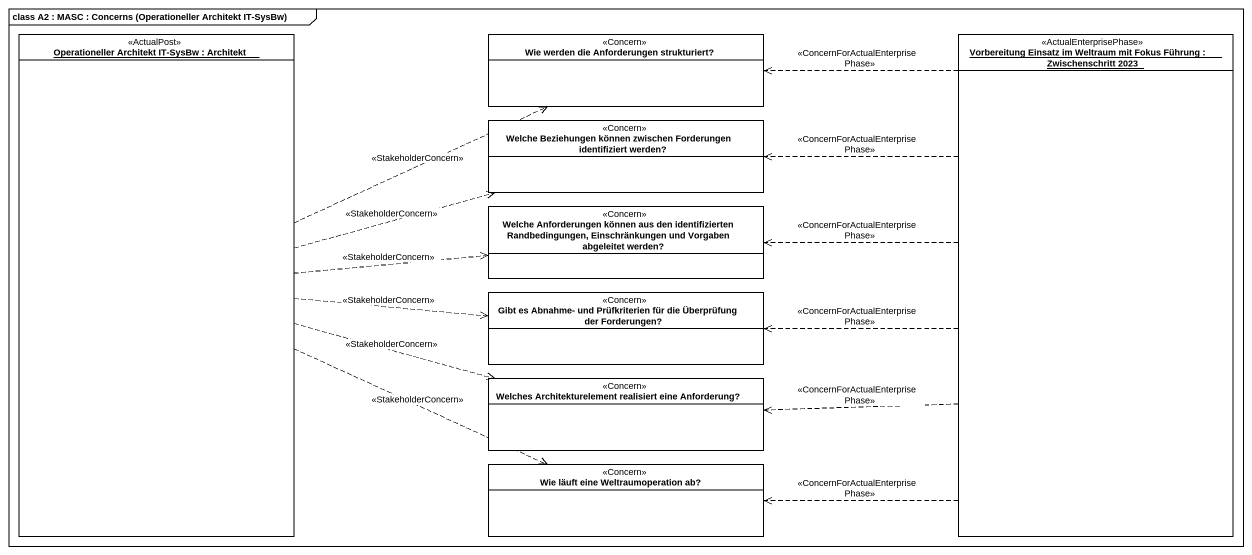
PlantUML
@startuml
mainframe class A2 : MASC : Concerns (Operationeller Architekt IT-SysBw)
hide circle
hide empty members
object "Operationeller Architekt IT-SysBw : Architekt" as Operationeller_Architekt_IT <<ActualPost>>
class "Wie werden die Anforderungen strukturiert?" as Wie_werden_die <<Concern>>
object "Vorbereitung Einsatz im Weltraum mit Fokus Führung : Zwischenschritt 2023" as Vorbereitung_Einsatz_im <<ActualEnterprisePhase>>
class "Welche Beziehungen können zwischen Forderungen identifiziert werden?" as Welche_Beziehungen_können <<Concern>>
class "Welche Anforderungen können aus den identifizierten Randbedingungen, Einschränkungen und Vorgaben abgeleitet werden?" as Welche_Anforderungen_können <<Concern>>
class "Gibt es Abnahme- und Prüfkriterien für die Überprüfung der Forderungen?" as Gibt_es_Abnahme_und <<Concern>>
class "Welches Architekturelement realisiert eine Anforderung?" as Welches_Architekturelement <<Concern>>
class "Wie läuft eine Weltraumoperation ab?" as Wie_läuft_eine <<Concern>>
Operationeller_Architekt_IT .right.> Wie_werden_die : <<StakeholderConcern>>
Operationeller_Architekt_IT .right.> Welche_Beziehungen_können : <<StakeholderConcern>>
Operationeller_Architekt_IT .right.> Welche_Anforderungen_können : <<StakeholderConcern>>
Operationeller_Architekt_IT .right.> Gibt_es_Abnahme_und : <<StakeholderConcern>>
Operationeller_Architekt_IT .right.> Welches_Architekturelement : <<StakeholderConcern>>
Operationeller_Architekt_IT .right.> Wie_läuft_eine : <<StakeholderConcern>>
Vorbereitung_Einsatz_im .left.> Wie_werden_die : <<ConcernForActualEnterprisePhase>>
Vorbereitung_Einsatz_im .left.> Welche_Beziehungen_können : <<ConcernForActualEnterprisePhase>>
Vorbereitung_Einsatz_im .left.> Welche_Anforderungen_können : <<ConcernForActualEnterprisePhase>>
Vorbereitung_Einsatz_im .left.> Gibt_es_Abnahme_und : <<ConcernForActualEnterprisePhase>>
Vorbereitung_Einsatz_im .left.> Welches_Architekturelement : <<ConcernForActualEnterprisePhase>>
Vorbereitung_Einsatz_im .left.> Wie_läuft_eine : <<ConcernForActualEnterprisePhase>>
@enduml
